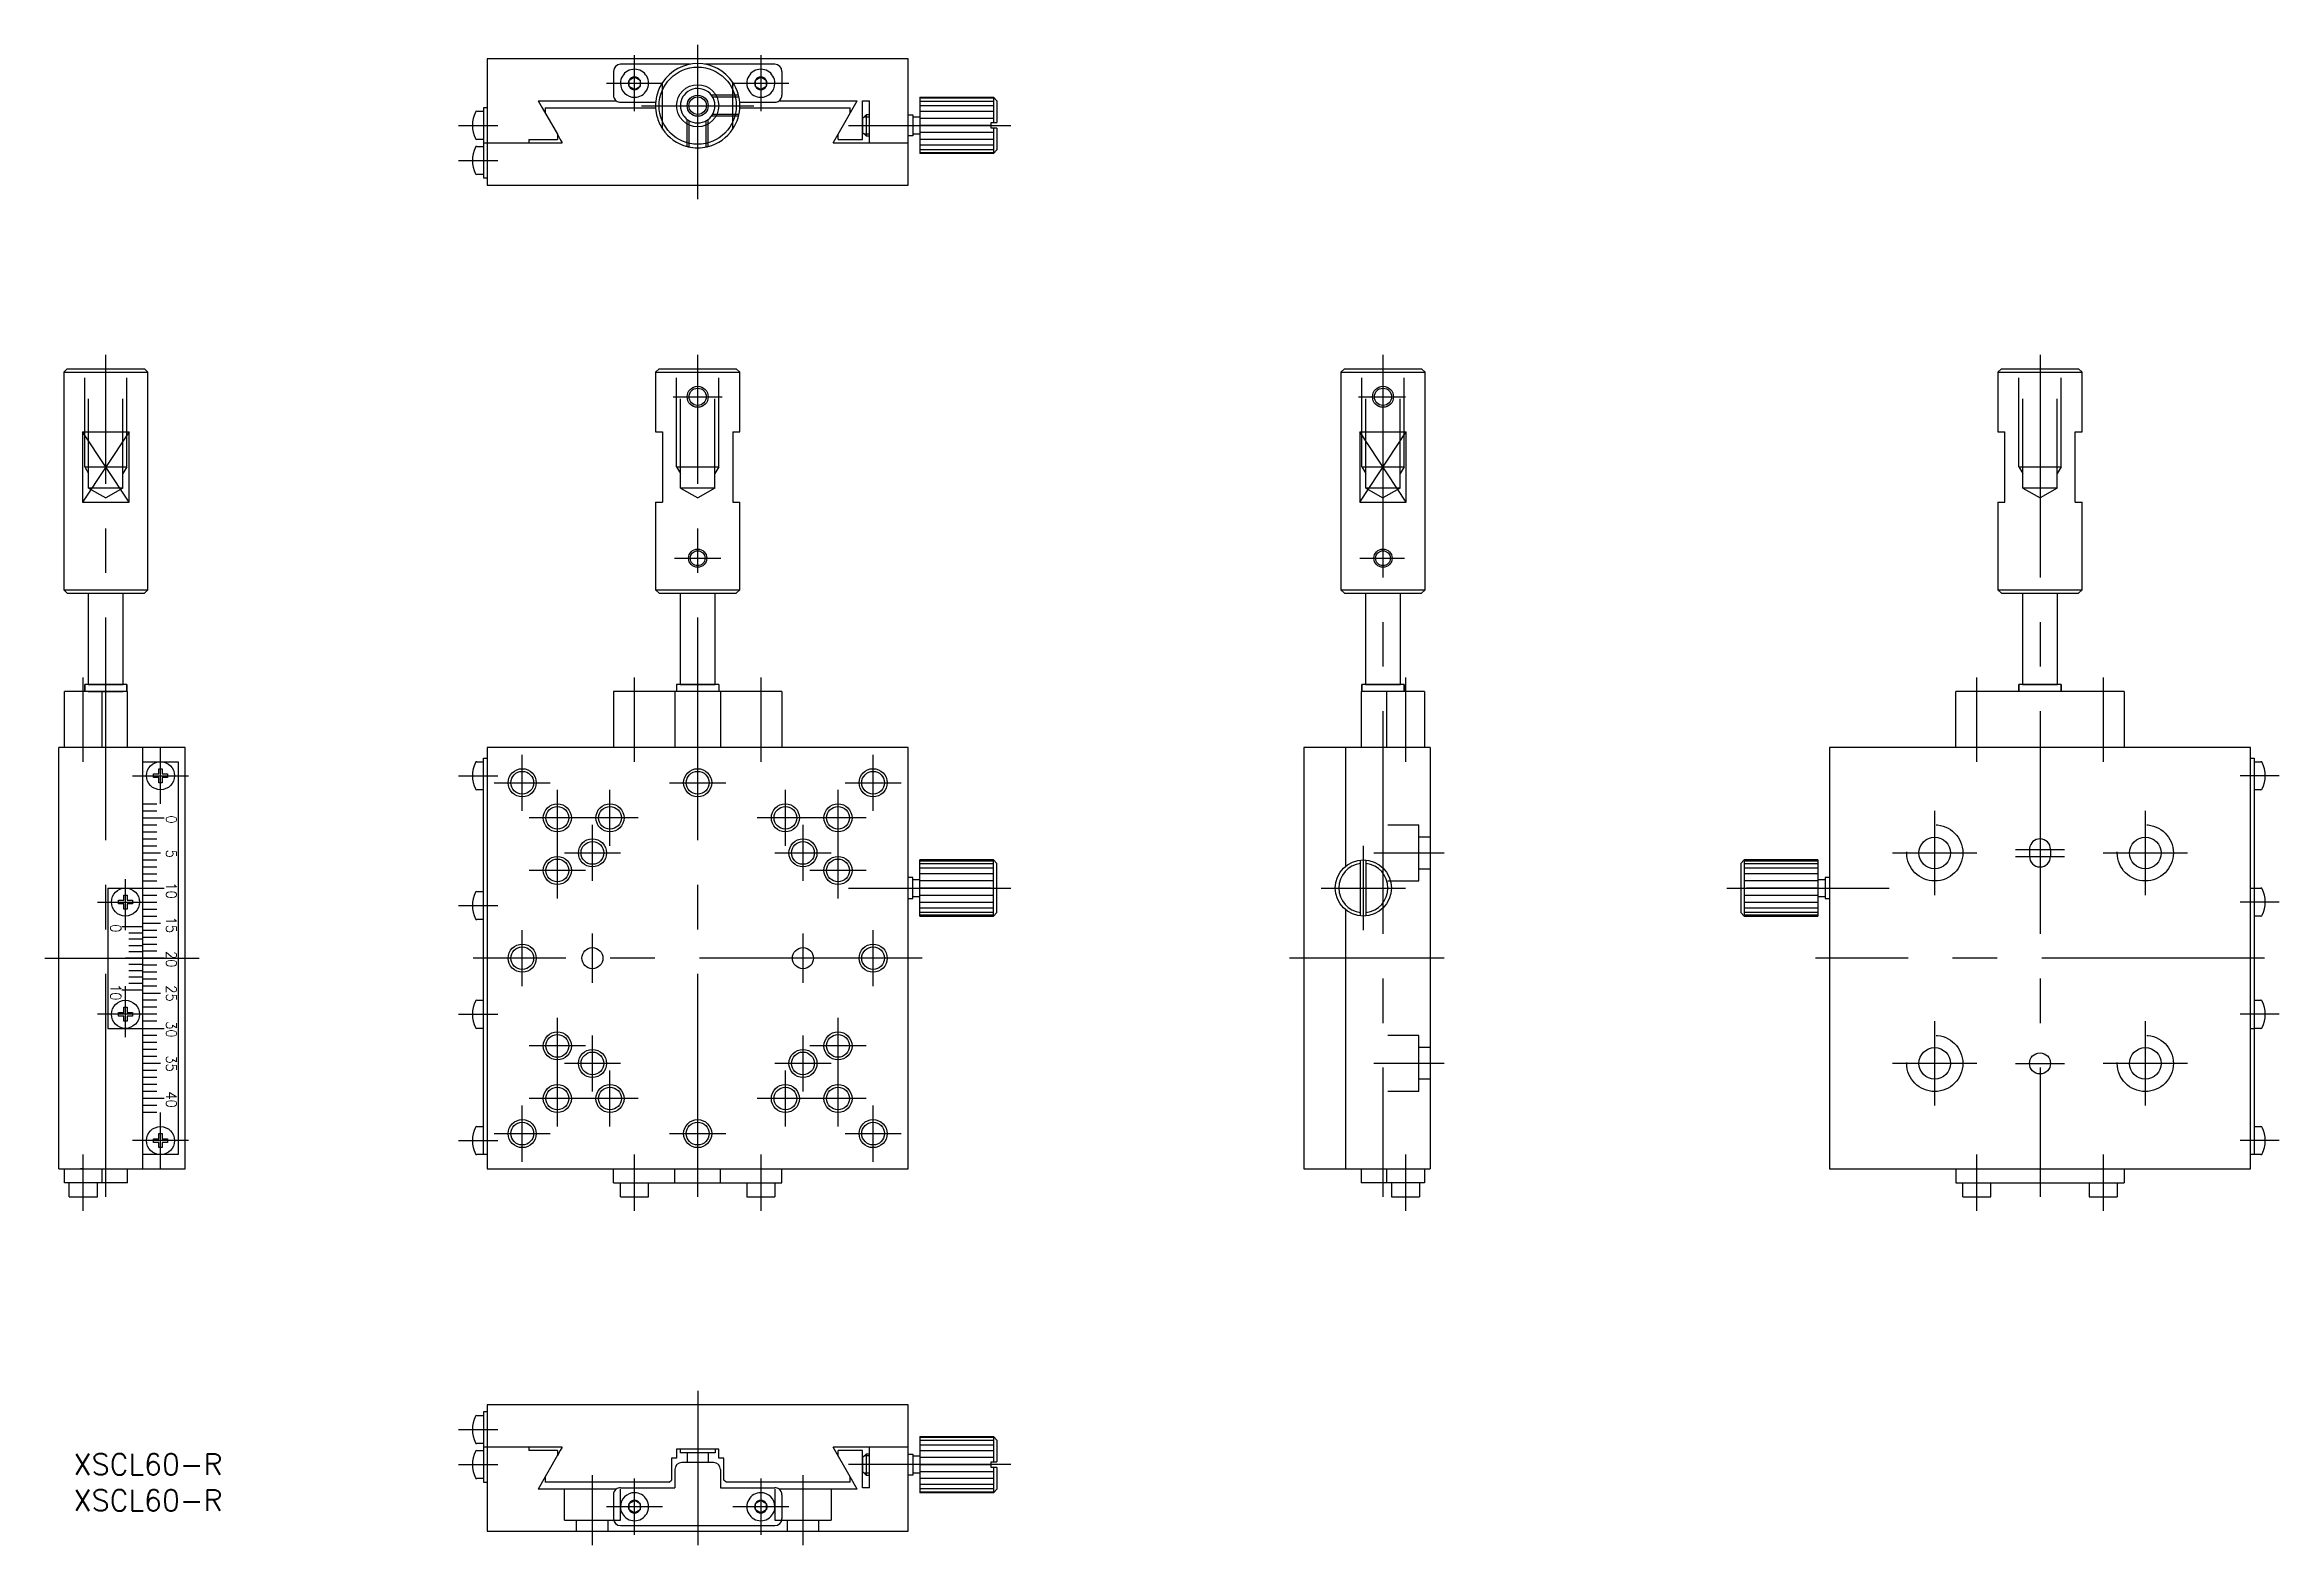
# Model space of a CAD drawing. Extents: x -93 to 225, y -84 to 130.
import ezdxf

# ---------------------------------------------------------------- set-up
doc = ezdxf.new("R2010")
doc.units = 0
doc.linetypes.add('CENTER', pattern=[50.8, 31.75, -6.35, 6.35, -6.35])
doc.linetypes.add('DASHED', pattern=[19.05, 12.7, -6.35])
doc.layers.get('0').update_dxf_attribs({"linetype": 'CONTINUOUS'})
doc.layers.add('CENTER', color=1, linetype='CENTER')
doc.styles.add('CONVERTER_1', font='txt.shx', dxfattribs={"width": 0.9})
doc.styles.get("Standard").update_dxf_attribs({"font": 'txt.shx', "height": 3, "bigfont": 'bigfont.shx'})

msp = doc.modelspace()

# ---------------------------------------------------------------- linework, layer by layer
at = {"color": 7, "linetype": 'CONTINUOUS'}
for p, q in [((30, 128.18), (-30, 128.18)), ((-30, 128.18), (-30, 115.68)), ((30, 116.18), (30, 128.18)), ((-12, 126.38), (-12, 122.98)), ((-1.09, 127.38), (-11, 127.38)), ((-9.78, 125.13), (-9, 125.58)), ((-9.78, 124.23), (-9.78, 125.13)), ((-9, 123.78), (-9.78, 124.23)), ((-9, 125.58), (-8.22, 125.13)), ((-9, 123.78), (-8.22, 124.23)), ((-8.22, 125.13), (-8.22, 124.23)), ((11, 127.38), (1.09, 127.38)), ((8.22, 125.13), (9, 125.58)), ((8.22, 124.23), (8.22, 125.13)), ((8.22, 124.23), (9, 123.78)), ((9, 125.58), (9.78, 125.13)), ((9.78, 124.23), (9, 123.78)), ((9.78, 125.13), (9.78, 124.23)), ((12, 126.38), (12, 122.98)), ((-30.5, 121.18), (-30.5, 116.18)), ((-30, 121.18), (-30.5, 121.18)), ((-22.75, 122.18), (-11.6, 122.18)), ((-22.75, 122.18), (-22.17, 121.18)), ((-22.17, 121.18), (-20, 117.41)), ((-21.75, 121.18), (-6, 121.18)), ((-21.75, 121.18), (-21.75, 120.44)), ((-11, 121.98), (-5.96, 121.98)), ((5.96, 121.98), (11, 121.98)), ((6, 121.18), (21.75, 121.18)), ((11.6, 122.18), (22.75, 122.18)), ((20, 117.41), (22.75, 122.18)), ((21.75, 120.44), (21.75, 121.18)), ((23.5, 116.68), (23.5, 122.18)), ((23.5, 122.18), (24.5, 122.18)), ((24.5, 116.18), (24.5, 122.18)), ((31.64, 122.68), (42.14, 122.68)), ((31.64, 122.68), (31.64, 119.9)), ((42.14, 122.54), (31.64, 122.54)), ((31.64, 122.14), (42.14, 122.14)), ((31.64, 121.51), (42.14, 121.51)), ((42.64, 122.18), (42.14, 122.68)), ((42.14, 122.68), (42.14, 119.08)), ((42.64, 122.18), (42.64, 119.08)), ((-31.49, 120.68), (-30.5, 120.68)), ((23.73, 119.9), (23.5, 119.68)), ((23.5, 119.68), (23.5, 117.68)), ((23.5, 118.68), (23.5, 119.68)), ((24, 120.18), (23.73, 119.9)), ((24, 120.18), (24, 117.18)), ((24.5, 120.18), (24, 120.18)), ((30, 120.18), (30.64, 120.18)), ((30.64, 120.18), (30.64, 117.18)), ((30.64, 119.9), (31.64, 119.9)), ((31.64, 120.68), (42.14, 120.68)), ((31.64, 119.9), (31.64, 118.68)), ((31.64, 119.71), (42.14, 119.71)), ((31.64, 118.68), (31.64, 117.45)), ((41.84, 118.68), (31.64, 118.68)), ((41.84, 118.68), (41.84, 119.08)), ((41.84, 119.08), (42.64, 119.08)), ((41.84, 118.28), (41.84, 118.68)), ((42.64, 118.28), (41.84, 118.28)), ((42.14, 118.28), (42.14, 114.68)), ((42.64, 118.28), (42.64, 115.18)), ((-30.5, 116.68), (-31.49, 116.68)), ((-31.49, 115.68), (-30.5, 115.68)), ((-30.5, 116.18), (-19.29, 116.18)), ((-30.5, 116.18), (-30.5, 111.18)), ((-30, 115.68), (-30, 114.18)), ((-24.04, 116.68), (-20, 116.68)), ((-24.04, 116.68), (-24.04, 116.18)), ((-20, 117.41), (-20, 116.68)), ((-20, 117.41), (-19.58, 116.68)), ((-19.58, 116.68), (-19.29, 116.18)), ((19.29, 116.18), (20, 117.41)), ((19.29, 116.18), (30, 116.18)), ((20, 116.68), (20, 117.41)), ((20, 116.68), (23.5, 116.68)), ((23.5, 117.68), (23.73, 117.45)), ((23.73, 117.45), (24, 117.18)), ((24, 117.18), (24.5, 117.18)), ((30, 116.68), (30, 117.18)), ((30.64, 117.18), (30, 117.18)), ((30, 110.18), (30, 116.18)), ((30.64, 117.45), (31.64, 117.45)), ((42.14, 117.64), (31.64, 117.64)), ((31.64, 117.45), (31.64, 114.81)), ((42.14, 116.68), (31.64, 116.68)), ((42.14, 115.85), (31.64, 115.85)), ((42.14, 115.21), (31.64, 115.21)), ((31.64, 114.81), (42.14, 114.81)), ((31.64, 114.81), (31.64, 114.68)), ((42.14, 114.68), (31.64, 114.68)), ((42.14, 114.68), (42.64, 115.18)), ((-30.5, 111.68), (-31.49, 111.68)), ((-30, 114.18), (-30, 110.18)), ((-30.5, 111.18), (-30, 111.18)), ((-30, 110.18), (30, 110.18)), ((-89.85, 84), (-90.35, 83.5)), ((-90.35, 83.5), (-78.35, 83.5)), ((-90.35, 83.5), (-90.35, 76)), ((-89.85, 84), (-78.85, 84)), ((-87.35, 84), (-86.81, 84)), ((-86.81, 84), (-81.9, 84)), ((-81.9, 84), (-81.35, 84)), ((-78.35, 83.5), (-78.85, 84)), ((-78.35, 76), (-78.35, 83.5)), ((-5.5, 84), (-6, 83.5)), ((-6, 83.5), (6, 83.5)), ((-6, 83.5), (-6, 76)), ((-5.5, 84), (-3, 84)), ((-3, 84), (-2.46, 84)), ((-2.46, 84), (2.46, 84)), ((2.46, 84), (3, 84)), ((3, 84), (5.5, 84)), ((6, 83.5), (5.5, 84)), ((6, 76), (6, 83.5)), ((92.16, 84), (91.66, 83.5)), ((91.66, 83.5), (103.66, 83.5)), ((91.66, 83.5), (91.66, 76)), ((92.16, 84), (103.16, 84)), ((94.66, 84), (95.2, 84)), ((95.2, 84), (100.12, 84)), ((100.12, 84), (100.66, 84)), ((103.66, 83.5), (103.16, 84)), ((103.66, 76), (103.66, 83.5)), ((185.79, 84), (185.29, 83.5)), ((185.29, 83.5), (197.29, 83.5)), ((185.29, 83.5), (185.29, 76)), ((185.79, 84), (196.79, 84)), ((188.29, 84), (188.83, 84)), ((188.83, 84), (193.75, 84)), ((193.75, 84), (194.29, 84)), ((197.29, 83.5), (196.79, 84)), ((197.29, 76), (197.29, 83.5)), ((-90.35, 76), (-90.35, 52.5)), ((-87.67, 75), (-87.67, 65)), ((-87.67, 75), (-84.35, 75)), ((-84.35, 75), (-81.04, 75)), ((-81.04, 65), (-81.04, 75)), ((-78.35, 52.5), (-78.35, 76)), ((-6, 76), (-6, 75)), ((-6, 75), (-5, 75)), ((-5, 75), (-5, 65)), ((5, 75), (5, 65)), ((5, 75), (6, 75)), ((6, 75), (6, 76)), ((91.66, 76), (91.66, 52.5)), ((94.34, 75), (94.34, 65)), ((94.34, 75), (97.66, 75)), ((97.66, 75), (100.98, 75)), ((100.98, 65), (100.98, 75)), ((103.66, 52.5), (103.66, 76)), ((185.29, 76), (185.29, 75)), ((185.29, 75), (186.29, 75)), ((186.29, 65), (186.29, 75)), ((196.29, 65), (196.29, 75)), ((196.29, 75), (197.29, 75)), ((197.29, 75), (197.29, 76)), ((-87.67, 65), (-84.35, 65)), ((-84.35, 65), (-81.04, 65)), ((-6, 65), (-6, 52.5)), ((-6, 65), (-5, 65)), ((5, 65), (6, 65)), ((6, 52.5), (6, 65)), ((94.34, 65), (97.66, 65)), ((97.66, 65), (100.98, 65)), ((185.29, 65), (185.29, 52.5)), ((185.29, 65), (186.29, 65)), ((196.29, 65), (197.29, 65)), ((197.29, 52.5), (197.29, 65)), ((-90.35, 52.5), (-78.35, 52.5)), ((-90.35, 52.5), (-89.85, 52)), ((-89.85, 52), (-78.85, 52)), ((-86.85, 52), (-86.85, 39)), ((-81.85, 39), (-81.85, 52)), ((-78.85, 52), (-78.35, 52.5)), ((-6, 52.5), (6, 52.5)), ((-6, 52.5), (-5.5, 52)), ((-5.5, 52), (5.5, 52)), ((-2.5, 52), (-2.5, 39)), ((2.5, 39), (2.5, 52)), ((5.5, 52), (6, 52.5)), ((91.66, 52.5), (103.66, 52.5)), ((91.66, 52.5), (92.16, 52)), ((92.16, 52), (103.16, 52)), ((95.16, 52), (95.16, 39)), ((100.16, 39), (100.16, 52)), ((103.16, 52), (103.66, 52.5)), ((185.29, 52.5), (197.29, 52.5)), ((185.29, 52.5), (185.79, 52)), ((185.79, 52), (196.79, 52)), ((188.79, 52), (188.79, 39)), ((193.79, 39), (193.79, 52)), ((196.79, 52), (197.29, 52.5)), ((-81.35, 39), (-87.35, 39)), ((-81.35, 39), (-87.35, 39)), ((-86.85, 39), (-87.35, 39)), ((-87.35, 39), (-87.35, 38)), ((-87.35, 39), (-87.35, 38)), ((-86.85, 39), (-87.35, 39)), ((-87.35, 38), (-87.35, 39)), ((-86.85, 39), (-87.35, 39)), ((-86.85, 39), (-87.35, 39)), ((-87.35, 38), (-87.35, 39)), ((-81.85, 39), (-86.85, 39)), ((-81.85, 39), (-86.85, 39)), ((-81.85, 39), (-86.85, 39)), ((-81.85, 39), (-86.85, 39)), ((-86.85, 39), (-85.58, 39)), ((-86.85, 39), (-85.85, 39)), ((-86.85, 39), (-85.85, 39)), ((-85.85, 39), (-85.58, 39)), ((-85.85, 39), (-85.58, 39)), ((-85.58, 39), (-81.85, 39)), ((-83.12, 39), (-82.85, 39)), ((-83.12, 39), (-81.85, 39)), ((-83.12, 39), (-82.85, 39)), ((-82.85, 39), (-81.85, 39)), ((-82.85, 39), (-81.85, 39)), ((-81.35, 39), (-81.85, 39)), ((-81.35, 39), (-81.85, 39)), ((-81.35, 39), (-81.85, 39)), ((-81.35, 39), (-81.85, 39)), ((-81.35, 39), (-81.35, 38)), ((-81.35, 39), (-81.35, 38)), ((-81.35, 38), (-81.35, 39)), ((-81.35, 38), (-81.35, 39)), ((-2.5, 39), (-3, 39)), ((-2.5, 39), (-3, 39)), ((3, 39), (-3, 39)), ((3, 39), (-3, 39)), ((3, 39), (-3, 39)), ((-3, 39), (-3, 38)), ((-3, 39), (-3, 38)), ((-3, 39), (-3, 38)), ((2.5, 39), (-2.5, 39)), ((2.5, 39), (-2.5, 39)), ((-2.5, 39), (-1.23, 39)), ((-2.5, 39), (-1.5, 39)), ((-2.5, 39), (-1.5, 39)), ((-1.5, 39), (-1.23, 39)), ((-1.5, 39), (-1.23, 39)), ((-1.23, 39), (2.5, 39)), ((1.23, 39), (1.5, 39)), ((1.23, 39), (2.5, 39)), ((1.23, 39), (1.5, 39)), ((1.5, 39), (2.5, 39)), ((1.5, 39), (2.5, 39)), ((3, 39), (2.5, 39)), ((3, 39), (2.5, 39)), ((3, 39), (3, 38)), ((3, 39), (3, 38)), ((3, 39), (3, 38)), ((100.66, 39), (94.66, 39)), ((100.66, 39), (94.66, 39)), ((100.66, 39), (94.66, 39)), ((100.66, 39), (94.66, 39)), ((95.16, 39), (94.66, 39)), ((95.16, 39), (94.66, 39)), ((95.16, 39), (94.66, 39)), ((95.16, 39), (94.66, 39)), ((94.66, 39), (94.66, 38)), ((94.66, 39), (94.66, 38)), ((94.66, 38), (94.66, 39)), ((94.66, 38), (94.66, 39)), ((100.16, 39), (95.16, 39)), ((100.16, 39), (95.16, 39)), ((95.16, 39), (96.43, 39)), ((95.16, 39), (96.16, 39)), ((95.16, 39), (96.16, 39)), ((100.16, 39), (95.16, 39)), ((100.16, 39), (95.16, 39)), ((95.16, 39), (96.16, 39)), ((95.16, 39), (96.16, 39)), ((95.16, 39), (96.43, 39)), ((95.16, 39), (98.89, 39)), ((96.16, 39), (96.43, 39)), ((96.16, 39), (96.43, 39)), ((96.16, 39), (96.43, 39)), ((96.16, 39), (96.43, 39)), ((96.43, 39), (100.16, 39)), ((96.43, 39), (100.16, 39)), ((98.89, 39), (99.16, 39)), ((98.89, 39), (100.16, 39)), ((98.89, 39), (99.16, 39)), ((98.89, 39), (99.16, 39)), ((98.89, 39), (100.16, 39)), ((98.89, 39), (99.16, 39)), ((99.16, 39), (100.16, 39)), ((99.16, 39), (100.16, 39)), ((99.16, 39), (100.16, 39)), ((99.16, 39), (100.16, 39)), ((100.66, 39), (100.16, 39)), ((100.66, 39), (100.16, 39)), ((100.66, 39), (100.16, 39)), ((100.66, 39), (100.16, 39)), ((100.66, 39), (100.66, 38)), ((100.66, 39), (100.66, 38)), ((100.66, 38), (100.66, 39)), ((100.66, 38), (100.66, 39)), ((194.29, 39), (188.29, 39)), ((194.29, 39), (188.29, 39)), ((188.79, 39), (188.29, 39)), ((188.29, 39), (188.29, 38)), ((188.29, 39), (188.29, 38)), ((188.79, 39), (188.29, 39)), ((188.29, 38), (188.29, 39)), ((188.79, 39), (188.29, 39)), ((188.79, 39), (188.29, 39)), ((188.29, 38), (188.29, 39)), ((193.79, 39), (188.79, 39)), ((193.79, 39), (188.79, 39)), ((188.79, 39), (192.52, 39)), ((188.79, 39), (190.06, 39)), ((193.79, 39), (188.79, 39)), ((193.79, 39), (188.79, 39)), ((188.79, 39), (189.79, 39)), ((188.79, 39), (189.79, 39)), ((189.79, 39), (190.06, 39)), ((189.79, 39), (190.06, 39)), ((192.52, 39), (192.79, 39)), ((192.52, 39), (193.79, 39)), ((192.52, 39), (192.79, 39)), ((192.79, 39), (193.79, 39)), ((192.79, 39), (193.79, 39)), ((194.29, 39), (193.79, 39)), ((194.29, 39), (193.79, 39)), ((194.29, 39), (193.79, 39)), ((194.29, 39), (193.79, 39)), ((194.29, 39), (194.29, 38)), ((194.29, 39), (194.29, 38)), ((194.29, 38), (194.29, 39)), ((194.29, 38), (194.29, 39)), ((-90.25, 30), (-90.25, 38)), ((-84.85, 38), (-90.25, 38)), ((-81.35, 38), (-87.35, 38)), ((-86.85, 38), (-87.35, 38)), ((-86.85, 38), (-83.12, 38)), ((-81.85, 38), (-86.85, 38)), ((-86.85, 38), (-85.85, 38)), ((-86.85, 38), (-85.85, 38)), ((-86.85, 38), (-85.58, 38)), ((-85.85, 38), (-85.58, 38)), ((-85.85, 38), (-85.58, 38)), ((-85.58, 38), (-81.85, 38)), ((-81.25, 38), (-84.85, 38)), ((-84.85, 30), (-84.85, 38)), ((-83.12, 38), (-82.85, 38)), ((-83.12, 38), (-81.85, 38)), ((-83.12, 38), (-82.85, 38)), ((-82.85, 38), (-81.85, 38)), ((-82.85, 38), (-81.85, 38)), ((-81.25, 30), (-81.25, 38)), ((12, 38), (-12, 38)), ((-12, 38), (-12, 30)), ((-4, 38), (-12, 38)), ((-2.5, 38), (-4, 38)), ((-3.25, 38), (-3.25, 30)), ((2.5, 38), (-2.5, 38)), ((3, 38), (2.5, 38)), ((4, 38), (3, 38)), ((3.25, 38), (3.25, 30)), ((12, 38), (4, 38)), ((12, 38), (12, 30)), ((94.56, 38), (94.56, 30)), ((98.16, 38), (94.56, 38)), ((95.16, 38), (94.66, 38)), ((100.16, 38), (95.16, 38)), ((103.56, 38), (98.16, 38)), ((98.16, 38), (98.16, 30)), ((103.56, 38), (103.56, 30)), ((188.79, 38), (179.29, 38)), ((179.29, 30), (179.29, 38)), ((193.79, 38), (188.79, 38)), ((194.29, 38), (193.79, 38)), ((203.29, 38), (194.29, 38)), ((203.29, 38), (203.29, 30)), ((-81.25, 30), (-81.25, 32)), ((94.56, 32), (94.56, 30)), ((-91.05, -14.75), (-91.05, 30)), ((-80.45, 30), (-91.05, 30)), ((-81.25, 30), (-91.05, 30)), ((-81.25, 30), (-91.05, 30)), ((-81.25, 30), (-91.05, 30)), ((-90.25, 30), (-91.05, 30)), ((-90.25, 30), (-91.05, 30)), ((-90.25, 30), (-91.05, 30)), ((-79.05, 30), (-81.05, 30)), ((-73.05, 30), (-79.05, 30)), ((-79.05, 7.5), (-79.05, 30)), ((-73.05, -30), (-73.05, 30)), ((30, 30), (-30, 30)), ((-30, 30), (-30, -30)), ((30, 30), (14, 30)), ((30, -30), (30, 30)), ((86.36, 30), (86.36, -30)), ((94.36, 30), (86.36, 30)), ((104.36, 30), (86.36, 30)), ((92.36, 19), (92.36, 30)), ((104.36, 30), (93.76, 30)), ((104.36, 30), (94.56, 30)), ((104.36, 30), (103.56, 30)), ((104.36, 30), (104.36, -30)), ((221.29, 30), (161.29, 30)), ((161.29, 30), (161.29, -30)), ((221.29, 9.69), (221.29, 30)), ((-79.05, 28), (-74.05, 28)), ((-77.55, 25.75), (-77.55, 26.25)), ((-77.55, 26.25), (-76.8, 26.25)), ((-76.8, 25.75), (-77.55, 25.75)), ((-76.8, 26.25), (-76.8, 27)), ((-76.8, 27), (-76.3, 27)), ((-76.8, 25), (-76.8, 25.75)), ((-76.3, 27), (-76.3, 26.25)), ((-76.3, 26.25), (-75.55, 26.25)), ((-75.55, 25.75), (-76.3, 25.75)), ((-76.3, 25.75), (-76.3, 25)), ((-75.55, 26.25), (-75.55, 25.75)), ((-74.05, 28), (-74.05, -28)), ((-31.49, 28), (-30.5, 28)), ((-30.5, -28), (-30.5, 28.5)), ((-30.5, 28.5), (-30, 28.5)), ((221.29, 28.5), (221.79, 28.5)), ((221.79, 28.5), (221.79, 9.69)), ((221.79, 28), (222.78, 28)), ((-76.3, 25), (-76.8, 25)), ((-30.5, 24), (-31.49, 24)), ((222.78, 24), (221.79, 24)), ((-79.05, 22), (-77.05, 22)), ((-79.05, 21), (-77.05, 21)), ((-79.05, 20), (-76.05, 20)), ((-79.05, 19), (-77.05, 19)), ((-79.05, 18), (-77.05, 18)), ((-79.05, 17), (-77.05, 17)), ((-79.05, 16), (-77.05, 16)), ((92.36, 13.12), (92.36, 19)), ((-79.05, 15), (-76.55, 15)), ((-79.05, 14), (-77.05, 14)), ((-79.05, 13), (-77.05, 13)), ((42.14, 14), (31.64, 14)), ((31.64, 13.86), (31.64, 14)), ((31.64, 13.86), (42.14, 13.86)), ((31.64, 11.22), (31.64, 13.86)), ((42.14, 13.46), (31.64, 13.46)), ((42.14, 12.83), (31.64, 12.83)), ((42.14, 6), (42.14, 14)), ((42.14, 14), (42.64, 13.5)), ((42.64, 6.5), (42.64, 13.5)), ((94.46, 6.02), (94.46, 13.98)), ((95.26, 6.02), (95.26, 13.98)), ((148.65, 13.5), (149.15, 14)), ((148.65, 13.5), (148.65, 6.5)), ((159.65, 14), (149.15, 14)), ((149.15, 14), (149.15, 6)), ((149.15, 13.86), (159.65, 13.86)), ((159.65, 13.46), (149.15, 13.46)), ((159.65, 12.83), (149.15, 12.83)), ((159.65, 14), (159.65, 13.86)), ((159.65, 13.86), (159.65, 11.22)), ((189.79, 15.5), (189.79, 14.5)), ((192.79, 15.5), (192.79, 14.5)), ((-84.05, 10), (-84.05, -10)), ((-84.05, 10), (-76.05, 10)), ((-79.05, 12), (-77.05, 12)), ((-79.05, 11), (-77.05, 11)), ((30.64, 11.5), (30, 11.5)), ((30.64, 8.5), (30.64, 11.5)), ((30.64, 11.22), (31.64, 11.22)), ((42.14, 12), (31.64, 12)), ((31.64, 10), (31.64, 11.22)), ((42.14, 11.04), (31.64, 11.04)), ((41.84, 10), (31.64, 10)), ((31.64, 8.77), (31.64, 10)), ((159.65, 12), (149.15, 12)), ((159.65, 11.04), (149.15, 11.04)), ((159.65, 10), (149.45, 10)), ((159.65, 11.22), (160.65, 11.22)), ((159.65, 11.22), (159.65, 10)), ((159.65, 10), (159.65, 8.77)), ((161.29, 11.5), (160.65, 11.5)), ((160.65, 11.5), (160.65, 8.5)), ((221.29, 10), (221.79, 10)), ((221.29, -10.31), (221.29, 9.69)), ((221.79, 10), (222.78, 10)), ((221.79, 9.69), (221.79, -10.31)), ((-82.55, 8.25), (-81.8, 8.25)), ((-82.55, 7.75), (-82.55, 8.25)), ((-81.8, 7.75), (-82.55, 7.75)), ((-81.8, 9), (-81.3, 9)), ((-81.8, 8.25), (-81.8, 9)), ((-81.8, 7), (-81.8, 7.75)), ((-81.3, 7), (-81.8, 7)), ((-81.3, 9), (-81.3, 8.25)), ((-81.3, 8.25), (-80.55, 8.25)), ((-81.3, 7.75), (-81.3, 7)), ((-80.55, 7.75), (-81.3, 7.75)), ((-80.55, 8.25), (-80.55, 7.75)), ((-79.05, 9), (-77.05, 9)), ((-79.05, 8), (-77.05, 8)), ((-79.05, -6.5), (-79.05, 7.5)), ((-79.05, 7), (-77.05, 7)), ((-31.49, 9.5), (-30.5, 9.5)), ((30, 8.5), (30.64, 8.5)), ((30.64, 8.77), (31.64, 8.77)), ((31.64, 8.96), (42.14, 8.96)), ((31.64, 6), (31.64, 8.77)), ((31.64, 8), (42.14, 8)), ((31.64, 7.17), (42.14, 7.17)), ((31.64, 6.54), (42.14, 6.54)), ((42.64, 6.5), (42.14, 6)), ((92.36, -11), (92.36, 6.88)), ((149.15, 6), (148.65, 6.5)), ((149.15, 8.96), (159.65, 8.96)), ((149.15, 8), (159.65, 8)), ((149.15, 7.17), (159.65, 7.17)), ((149.15, 6.54), (159.65, 6.54)), ((159.65, 8.77), (160.65, 8.77)), ((159.65, 8.77), (159.65, 6)), ((160.65, 8.5), (161.29, 8.5)), ((-82.05, 4.5), (-79.05, 4.5)), ((-81.05, 3.6), (-79.05, 3.6)), ((-79.05, 6), (-77.05, 6)), ((-79.05, 5), (-76.55, 5)), ((-79.05, 4), (-77.05, 4)), ((-30.5, 5.5), (-31.49, 5.5)), ((42.14, 6.14), (31.64, 6.14)), ((31.64, 6), (42.14, 6)), ((159.65, 6.14), (149.15, 6.14)), ((149.15, 6), (159.65, 6)), ((222.78, 6), (221.79, 6)), ((-79.05, 2.7), (-81.05, 2.7)), ((-81.05, 1.8), (-79.05, 1.8)), ((-79.05, 0.9), (-81.05, 0.9)), ((-79.05, 3), (-77.05, 3)), ((-79.05, 2), (-77.05, 2)), ((-77.05, 1), (-79.05, 1)), ((-79.05, 0), (-81.55, 0)), ((-79.05, -0.9), (-81.05, -0.9)), ((-79.05, -1.8), (-81.05, -1.8)), ((-79.05, -2.7), (-81.05, -2.7)), ((-76.05, 0), (-79.05, 0)), ((-77.05, -1), (-79.05, -1)), ((-77.05, -2), (-79.05, -2)), ((-77.05, -3), (-79.05, -3)), ((-82.05, -4.5), (-79.05, -4.5)), ((-79.05, -3.6), (-81.05, -3.6)), ((-77.05, -4), (-79.05, -4)), ((-79.05, -5), (-76.55, -5)), ((-77.05, -6), (-79.05, -6)), ((-31.49, -6), (-30.5, -6)), ((221.79, -6), (222.78, -6)), ((-82.55, -7.75), (-81.8, -7.75)), ((-82.55, -8.25), (-82.55, -7.75)), ((-81.8, -8.25), (-82.55, -8.25)), ((-81.8, -7), (-81.3, -7)), ((-81.8, -7.75), (-81.8, -7)), ((-81.8, -9), (-81.8, -8.25)), ((-81.3, -9), (-81.8, -9)), ((-81.3, -7), (-81.3, -7.75)), ((-81.3, -7.75), (-80.55, -7.75)), ((-81.3, -8.25), (-81.3, -9)), ((-80.55, -8.25), (-81.3, -8.25)), ((-80.55, -7.75), (-80.55, -8.25)), ((-79.05, -18.5), (-79.05, -6.5)), ((-77.05, -7), (-79.05, -7)), ((-77.05, -8), (-79.05, -8)), ((-77.05, -9), (-79.05, -9)), ((-84.05, -10), (-76.05, -10)), ((-77.05, -11), (-79.05, -11)), ((-77.05, -12), (-79.05, -12)), ((-30.5, -10), (-31.49, -10)), ((92.36, -19), (92.36, -11)), ((221.29, -10), (221.79, -10)), ((221.29, -30), (221.29, -10.31)), ((222.78, -10), (221.79, -10)), ((221.79, -10.31), (221.79, -28)), ((-91.05, -30), (-91.05, -14.75)), ((-77.05, -13), (-79.05, -13)), ((-77.05, -14), (-79.05, -14)), ((-76.55, -15), (-79.05, -15)), ((-77.05, -16), (-79.05, -16)), ((-77.05, -17), (-79.05, -17)), ((-79.05, -30), (-79.05, -17.5)), ((-77.05, -18), (-79.05, -18)), ((-77.05, -19), (-79.05, -19)), ((92.36, -30), (92.36, -19)), ((-76.05, -20), (-79.05, -20)), ((-77.05, -21), (-79.05, -21)), ((-77.05, -22), (-79.05, -22)), ((-76.8, -25.75), (-76.8, -25)), ((-76.8, -25), (-76.3, -25)), ((-76.3, -25), (-76.3, -25.75)), ((-31.49, -24), (-30.5, -24)), ((221.79, -24), (222.78, -24)), ((-74.05, -28), (-79.05, -28)), ((-77.55, -25.75), (-76.8, -25.75)), ((-77.55, -26.25), (-77.55, -25.75)), ((-76.8, -26.25), (-77.55, -26.25)), ((-76.8, -27), (-76.8, -26.25)), ((-76.3, -27), (-76.8, -27)), ((-76.3, -25.75), (-75.55, -25.75)), ((-76.3, -26.25), (-76.3, -27)), ((-75.55, -26.25), (-76.3, -26.25)), ((-75.55, -25.75), (-75.55, -26.25)), ((-30.5, -28), (-31.49, -28)), ((-30, -28), (-30.5, -28)), ((221.79, -28), (221.29, -28)), ((222.78, -28), (221.79, -28)), ((-91.05, -30), (-73.05, -30)), ((-91.05, -30), (-90.25, -30)), ((-90.25, -30), (-87.35, -30)), ((-90.25, -32), (-90.25, -30)), ((-88.35, -30), (-87.65, -30)), ((-87.65, -30), (-87.95, -30)), ((-87.55, -30), (-81.25, -30)), ((-87.55, -30), (-87.55, -30)), ((-84.85, -32), (-84.85, -30)), ((-81.25, -32), (-81.25, -30)), ((-81.25, -32), (-81.25, -30)), ((-30, -30), (30, -30)), ((-12, -32), (-12, -30)), ((-3.25, -32), (-3.25, -30)), ((3.25, -32), (3.25, -30)), ((12, -32), (12, -30)), ((86.36, -30), (90.36, -30)), ((90.36, -30), (101.26, -30)), ((94.56, -30), (100.86, -30)), ((94.56, -30), (94.56, -32)), ((94.56, -30), (94.56, -32)), ((98.16, -30), (98.16, -32)), ((100.66, -30), (103.56, -30)), ((103.56, -30), (103.56, -32)), ((103.56, -30), (104.36, -30)), ((161.29, -30), (179.29, -30)), ((177.29, -30), (179.29, -30)), ((179.29, -30), (181.29, -30)), ((179.29, -30), (196.29, -30)), ((179.29, -30), (179.29, -32)), ((196.29, -30), (221.29, -30)), ((203.29, -30), (203.29, -32)), ((-87.55, -32), (-90.25, -32)), ((-89.55, -34), (-89.55, -32)), ((-89.55, -34), (-87.55, -34)), ((-81.25, -32), (-87.55, -32)), ((-87.55, -34), (-85.55, -34)), ((-85.55, -34), (-85.55, -32)), ((-12, -32), (-5, -32)), ((-11, -34), (-11, -32)), ((-11, -34), (-7, -34)), ((-7, -34), (-7, -32)), ((-5, -32), (-3.5, -32)), ((-3.5, -32), (-3.25, -32)), ((-3.25, -32), (3.25, -32)), ((3.25, -32), (3.5, -32)), ((3.5, -32), (5, -32)), ((5, -32), (12, -32)), ((7, -32), (7, -34)), ((7, -34), (11, -34)), ((11, -32), (12, -32)), ((11, -32), (11, -34)), ((100.86, -32), (94.56, -32)), ((98.86, -32), (98.86, -34)), ((98.86, -34), (100.86, -34)), ((103.56, -32), (100.86, -32)), ((100.86, -34), (102.86, -34)), ((102.86, -32), (102.86, -34)), ((179.29, -32), (180.29, -32)), ((179.29, -32), (196.29, -32)), ((180.29, -34), (180.29, -32)), ((180.29, -34), (184.29, -34)), ((184.29, -34), (184.29, -32)), ((196.29, -32), (203.29, -32)), ((198.29, -32), (198.29, -34)), ((198.29, -34), (202.29, -34)), ((202.29, -32), (202.29, -34)), ((30, -63.67), (-30, -63.67)), ((-30, -63.67), (-30, -81.67)), ((30, -69.67), (30, -63.67)), ((-31.49, -65.17), (-30.5, -65.17)), ((-30.5, -64.67), (-30.5, -74.67)), ((-30, -64.67), (-30.5, -64.67)), ((-30.5, -69.17), (-31.49, -69.17)), ((-19.29, -69.67), (-30.5, -69.67)), ((-24.04, -69.67), (-24.04, -70.17)), ((-19.29, -69.67), (-19.58, -70.17)), ((-19.29, -69.67), (-19.58, -70.17)), ((-2.5, -69.97), (-3, -69.97)), ((-3, -69.97), (-3, -71.27)), ((-2.5, -69.97), (-2.5, -70.47)), ((2.5, -69.97), (-2.5, -69.97)), ((3, -69.97), (2.5, -69.97)), ((2.5, -69.97), (2.5, -70.47)), ((3, -71.27), (3, -69.97)), ((21.75, -73.93), (19.29, -69.67)), ((30, -69.67), (19.29, -69.67)), ((24.5, -75.47), (24.5, -69.67)), ((30, -81.67), (30, -69.67)), ((31.64, -68.17), (42.14, -68.17)), ((31.64, -68.17), (31.64, -68.31)), ((42.14, -68.31), (31.64, -68.31)), ((31.64, -68.31), (31.64, -70.95)), ((31.64, -68.71), (42.14, -68.71)), ((31.64, -69.34), (42.14, -69.34)), ((42.14, -68.17), (42.14, -71.77)), ((42.64, -68.67), (42.14, -68.17)), ((42.64, -68.67), (42.64, -71.77)), ((-31.49, -70.17), (-30.5, -70.17)), ((-20, -70.17), (-24.04, -70.17)), ((-19.58, -70.17), (-21.75, -73.93)), ((-19.58, -70.17), (-20, -70.9)), ((-20, -70.17), (-20, -70.9)), ((-3.75, -71.27), (-3.75, -74.37)), ((-3, -71.27), (-3.75, -71.27)), ((-3.25, -72.87), (-3.25, -75.47)), ((-1.5, -70.47), (-2.5, -70.47)), ((-1.5, -71.87), (-2.25, -71.87)), ((-1.5, -70.47), (-1.5, -71.87)), ((1.5, -70.47), (-1.5, -70.47)), ((1.5, -71.87), (-1.5, -71.87)), ((1.5, -70.47), (1.5, -71.87)), ((2.5, -70.47), (1.5, -70.47)), ((2.25, -71.87), (1.5, -71.87)), ((3.75, -71.27), (3, -71.27)), ((3.25, -72.87), (3.25, -75.47)), ((3.75, -74.37), (3.75, -71.27)), ((23.5, -70.17), (20, -70.17)), ((20, -70.9), (20, -70.17)), ((23.5, -75.47), (23.5, -70.17)), ((23.73, -70.95), (23.5, -71.17)), ((23.5, -71.17), (23.5, -73.17)), ((23.5, -73.17), (23.5, -72.17)), ((23.5, -73.17), (23.73, -73.4)), ((24, -70.67), (23.73, -70.95)), ((24, -70.67), (24, -73.67)), ((24.5, -70.67), (24, -70.67)), ((24.5, -70.95), (24.5, -70.67)), ((24.5, -72.17), (24.5, -70.95)), ((30, -70.67), (30.64, -70.67)), ((30.64, -70.67), (30.64, -73.67)), ((31.64, -70.95), (30.64, -70.95)), ((31.64, -70.17), (42.14, -70.17)), ((31.64, -70.95), (31.64, -72.17)), ((31.64, -71.13), (42.14, -71.13)), ((31.64, -72.17), (41.84, -72.17)), ((31.64, -72.17), (31.64, -73.4)), ((42.14, -73.21), (31.64, -73.21)), ((41.84, -72.17), (41.84, -71.77)), ((41.84, -71.77), (42.64, -71.77)), ((41.84, -72.57), (41.84, -72.17)), ((42.64, -72.57), (41.84, -72.57)), ((42.14, -72.57), (42.14, -76.17)), ((42.64, -72.57), (42.64, -75.67)), ((-30.5, -74.17), (-31.49, -74.17)), ((-30.5, -74.67), (-30, -74.67)), ((-21.75, -73.93), (-22.75, -75.67)), ((-11.6, -75.67), (-22.75, -75.67)), ((-21.75, -73.93), (-21.75, -74.67)), ((-4.05, -74.67), (-21.75, -74.67)), ((-11, -75.47), (-3.25, -75.47)), ((-4.05, -74.67), (-3.75, -74.37)), ((3.25, -75.47), (11, -75.47)), ((4.05, -74.67), (3.75, -74.37)), ((21.75, -74.67), (4.05, -74.67)), ((22.75, -75.67), (11.6, -75.67)), ((22.75, -75.67), (21.75, -73.93)), ((21.75, -74.67), (21.75, -73.93)), ((24.5, -75.47), (23.5, -75.47)), ((23.73, -73.4), (24, -73.67)), ((24, -73.67), (24.5, -73.67)), ((24.5, -75.47), (24.04, -75.47)), ((24.5, -73.67), (24.5, -73.4)), ((30.64, -73.67), (30, -73.67)), ((31.64, -73.4), (30.64, -73.4)), ((31.64, -73.4), (31.64, -76.17)), ((42.14, -74.17), (31.64, -74.17)), ((42.14, -75), (31.64, -75)), ((42.14, -75.63), (31.64, -75.63)), ((31.64, -76.03), (42.14, -76.03)), ((42.14, -76.17), (31.64, -76.17)), ((42.14, -76.17), (42.64, -75.67)), ((-12, -76.47), (-12, -79.87)), ((-9.78, -77.72), (-9, -77.27)), ((-9.78, -78.62), (-9.78, -77.72)), ((-9, -79.07), (-9.78, -78.62)), ((-8.22, -77.72), (-9, -77.27)), ((-8.22, -78.62), (-9, -79.07)), ((-8.22, -77.72), (-8.22, -78.62)), ((9, -77.27), (8.22, -77.72)), ((8.22, -78.62), (8.22, -77.72)), ((9, -79.07), (8.22, -78.62)), ((9, -77.27), (9.78, -77.72)), ((9.78, -78.62), (9, -79.07)), ((9.78, -77.72), (9.78, -78.62)), ((12, -76.47), (12, -79.87)), ((-30, -81.67), (30, -81.67)), ((-11, -80.87), (11, -80.87))]:
    msp.add_line(p, q, dxfattribs=at)
at = {"color": 3, "linetype": 'DASHED'}
for p, q in [((-5, 118.16), (-5, 124.79)), ((5, 118.16), (5, 124.79)), ((5.81, 122.98), (1.95, 122.98)), ((5.87, 122.71), (2.13, 122.71)), ((-1.5, 115.67), (-1.5, 119.53)), ((-1.23, 115.6), (-1.23, 119.35)), ((1.23, 115.6), (1.23, 119.35)), ((1.5, 115.67), (1.5, 119.53)), ((5.81, 119.98), (1.95, 119.98)), ((5.87, 120.25), (2.13, 120.25)), ((-87.35, 70), (-87.35, 84)), ((-86.81, 67), (-86.81, 84)), ((-81.9, 67), (-81.9, 84)), ((-81.35, 70), (-81.35, 84)), ((-3, 70), (-3, 84)), ((-2.46, 67), (-2.46, 84)), ((2.46, 67), (2.46, 84)), ((3, 70), (3, 84)), ((94.66, 70), (94.66, 84)), ((95.2, 67), (95.2, 84)), ((100.12, 67), (100.12, 84)), ((100.66, 70), (100.66, 84)), ((188.29, 70), (188.29, 84)), ((188.83, 67), (188.83, 84)), ((193.75, 67), (193.75, 84)), ((194.29, 70), (194.29, 84)), ((-87.35, 70), (-81.35, 70)), ((-87.35, 70), (-86.81, 69.06)), ((-86.81, 67), (-84.35, 65.58)), ((-81.9, 67), (-86.81, 67)), ((-81.9, 67), (-84.35, 65.58)), ((-81.35, 70), (-81.9, 69.06)), ((-3, 70), (-2.46, 69.06)), ((-3, 70), (3, 70)), ((-2.46, 67), (0, 65.58)), ((2.46, 67), (-2.46, 67)), ((2.46, 67), (0, 65.58)), ((3, 70), (2.46, 69.06)), ((94.66, 70), (100.66, 70)), ((94.66, 70), (95.2, 69.06)), ((95.2, 67), (97.66, 65.58)), ((100.12, 67), (95.2, 67)), ((100.12, 67), (97.66, 65.58)), ((100.66, 70), (100.12, 69.06)), ((188.29, 70), (194.29, 70)), ((188.29, 70), (188.83, 69.06)), ((188.83, 67), (191.29, 65.58)), ((193.75, 67), (188.83, 67)), ((193.75, 67), (191.29, 65.58)), ((194.29, 70), (193.75, 69.06)), ((98.36, 19), (102.76, 19)), ((102.76, 11), (102.76, 19)), ((104.36, 17.25), (102.76, 17.25)), ((102.76, 12.75), (104.36, 12.75)), ((98.36, 11), (102.76, 11)), ((102.76, -11), (98.36, -11)), ((102.76, -19), (102.76, -11)), ((102.76, -19), (102.76, -11)), ((104.36, -12.75), (102.76, -12.75)), ((92.36, -16.5), (92.36, -16.5)), ((102.76, -19), (98.36, -19)), ((104.36, -17.25), (102.76, -17.25)), ((-19, -80.07), (-19, -75.67)), ((-11, -80.07), (-11, -75.67)), ((11, -75.67), (11, -80.07)), ((19, -75.67), (19, -80.07)), ((-19, -80.07), (-11, -80.07)), ((-19, -80.07), (-11, -80.07)), ((-17.25, -81.67), (-17.25, -80.07)), ((-12.75, -81.67), (-12.75, -80.07)), ((11, -80.07), (19, -80.07)), ((12.75, -80.07), (12.75, -81.67)), ((17.25, -81.67), (17.25, -80.07))]:
    msp.add_line(p, q, dxfattribs=at)
at = {"color": 3, "linetype": 'CONTINUOUS'}
for p, q in [((23.73, 119.91), (24.5, 119.91)), ((23.73, 117.45), (24.5, 117.45)), ((-81.04, 65), (-87.67, 75)), ((-81.04, 75), (-87.67, 65)), ((94.34, 65), (100.98, 75)), ((100.98, 65), (94.34, 75)), ((24.5, -70.94), (23.73, -70.94)), ((24.5, -73.4), (23.73, -73.4))]:
    msp.add_line(p, q, dxfattribs=at)
at = {"color": 7, "linetype": 'CONTINUOUS'}
for centre, radius in [((0, 121.48), 5.5), ((0, 121.48), 1.5), ((0, 121.48), 1.25), ((0, 80), 1.23), ((97.66, 80), 1.23), ((0, 57), 1.06), ((97.66, 57), 1.06), ((-76.55, 26), 2), ((-25, 25), 1.62), ((0, 25), 1.62), ((25, 25), 1.62), ((-20, 20), 1.62), ((-12.5, 20), 1.62), ((12.5, 20), 1.62), ((20, 20), 1.62), ((-15, 15), 1.62), ((15, 15), 1.62), ((176.29, 15), 2.25), ((206.29, 15), 2.25), ((-20, 12.5), 1.62), ((20, 12.5), 1.62), ((94.86, 10), 4), ((-81.55, 8), 2), ((-25, 0), 1.62), ((-15, 0), 1.5), ((15, 0), 1.5), ((25, 0), 1.62), ((-81.55, -8), 2), ((-20, -12.5), 1.62), ((20, -12.5), 1.62), ((-15, -15), 1.62), ((15, -15), 1.62), ((176.29, -15), 2.25), ((191.29, -15), 1.5), ((206.29, -15), 2.25), ((-20, -20), 1.62), ((-12.5, -20), 1.62), ((12.5, -20), 1.62), ((20, -20), 1.62), ((-76.55, -26), 2), ((-25, -25), 1.62), ((0, -25), 1.62), ((25, -25), 1.62)]:
    msp.add_circle(centre, radius, dxfattribs=at)
at = {"color": 3, "linetype": 'CONTINUOUS'}
for centre, radius in [((0, 121.48), 3), ((0, 80), 1.5), ((97.66, 80), 1.5), ((0, 57), 1.3), ((97.66, 57), 1.3), ((-25, 25), 2), ((0, 25), 2), ((25, 25), 2), ((-20, 20), 2), ((-12.5, 20), 2), ((12.5, 20), 2), ((20, 20), 2), ((-15, 15), 2), ((15, 15), 2), ((-20, 12.5), 2), ((20, 12.5), 2), ((-25, 0), 2), ((25, 0), 2), ((-20, -12.5), 2), ((20, -12.5), 2), ((-15, -15), 2), ((15, -15), 2), ((-20, -20), 2), ((-12.5, -20), 2), ((12.5, -20), 2), ((20, -20), 2), ((-25, -25), 2), ((0, -25), 2), ((25, -25), 2)]:
    msp.add_circle(centre, radius, dxfattribs=at)
at = {"color": 3, "linetype": 'DASHED'}
for centre in [(176.29, 15), (206.29, 15), (176.29, -15), (206.29, -15)]:
    msp.add_circle(centre, 4, dxfattribs=at)
at = {"color": 7, "linetype": 'CONTINUOUS'}
for centre, radius, start, end in [((0, 121.48), 6, 33.5573, 146.4427), ((-11, 126.38), 1, 90, 180), ((-9, 124.68), 2, 150, 180), ((-9, 124.68), 2, 180, 270), ((-9, 124.68), 2, 90, 150), ((-9, 124.68), 0.9, 150, 210), ((-9, 124.68), 0.9, 90, 150), ((-9, 124.68), 0.9, 210, 270), ((-9, 124.68), 2, 30, 90), ((-9, 124.68), 0.9, 30, 90), ((-9, 124.68), 0.9, 270, 330), ((-9, 124.68), 0.9, 330, 30), ((-9, 124.68), 2, 330, 30), ((0, 121.48), 6, 146.4427, 165.5225), ((0, 121.48), 6, 326.4427, 33.5573), ((9, 124.68), 2, 150, 210), ((9, 124.68), 2, 90, 150), ((9, 124.68), 0.9, 150, 210), ((9, 124.68), 0.9, 90, 150), ((9, 124.68), 0.9, 210, 270), ((9, 124.68), 2, 30, 90), ((9, 124.68), 0.9, 30, 90), ((9, 124.68), 2, 270, 0), ((9, 124.68), 0.9, 270, 330), ((9, 124.68), 0.9, 330, 30), ((9, 124.68), 2, 0, 30), ((11, 126.38), 1, 0, 90), ((-11, 122.98), 1, 180, 233.1301), ((-11, 122.98), 1, 233.1301, 270), ((-9, 124.68), 2, 270, 330), ((0, 121.48), 6, 167.1196, 192.8804), ((0, 121.48), 6, 165.5225, 167.1196), ((0, 121.48), 2.46, 147.0415, 212.9585), ((0, 121.48), 2.46, 142.4012, 147.0415), ((0, 121.48), 2.46, 0, 142.4012), ((0, 121.48), 2.46, 307.5988, 0), ((9, 124.68), 2, 210, 270), ((11, 122.98), 1, 270, 306.8699), ((11, 122.98), 1, 306.8699, 0), ((-27.75, 118.68), 4.35, 154.3284, 205.6716), ((-31.49, 120.48), 0.2, 90, 154.3284), ((0, 121.48), 6, 192.8804, 194.4775), ((0, 121.48), 6, 194.4775, 213.5573), ((0, 121.48), 6, 213.5573, 255.5225), ((0, 121.48), 2.46, 212.9585, 217.5988), ((0, 121.48), 2.46, 217.5988, 232.4012), ((0, 121.48), 2.46, 232.4012, 237.0415), ((0, 121.48), 2.46, 237.0415, 302.9585), ((0, 121.48), 2.46, 302.9585, 307.5988), ((0, 121.48), 6, 284.4775, 326.4427), ((-27.75, 113.68), 4.35, 154.3284, 205.6716), ((-31.49, 116.88), 0.2, 205.6716, 270), ((-31.49, 115.48), 0.2, 90, 154.3284), ((0, 121.48), 6, 221.8103, 223.1047), ((0, 121.48), 6, 255.5225, 257.1196), ((0, 121.48), 6, 257.1196, 282.8804), ((0, 121.48), 6, 282.8804, 284.4775), ((-31.49, 111.88), 0.2, 205.6716, 270), ((-27.75, 26), 4.35, 154.3284, 205.6716), ((-31.49, 27.8), 0.2, 90, 154.3284), ((222.78, 27.8), 0.2, 25.6716, 90), ((219.03, 26), 4.35, 334.3284, 25.6716), ((-31.49, 24.2), 0.2, 205.6716, 270), ((222.78, 24.2), 0.2, 270, 334.3284), ((191.29, 15.5), 1.5, 90, 174.011), ((191.29, 15.5), 1.5, 0, 90), ((94.86, 10), 3.5, 96.5624, 263.4376), ((94.86, 10), 3.5, 276.5624, 83.4376), ((191.29, 15.5), 1.5, 174.011, 180), ((191.29, 14.5), 1.5, 180, 224.1828), ((191.29, 14.5), 1.5, 224.1828, 270), ((191.29, 14.5), 1.5, 270, 0), ((222.78, 9.8), 0.2, 25.6716, 90), ((219.03, 8), 4.35, 334.3284, 25.6716), ((-27.75, 7.5), 4.35, 154.3284, 205.6716), ((-31.49, 9.3), 0.2, 90, 154.3284), ((-31.49, 5.7), 0.2, 205.6716, 270), ((222.78, 6.2), 0.2, 270, 334.3284), ((-27.75, -8), 4.35, 154.3284, 205.6716), ((-31.49, -6.2), 0.2, 90, 154.3284), ((222.78, -6.2), 0.2, 25.6716, 90), ((219.03, -8), 4.35, 334.3284, 25.6716), ((-31.49, -9.8), 0.2, 205.6716, 270), ((222.78, -9.8), 0.2, 270, 334.3284), ((-27.75, -26), 4.35, 154.3284, 205.6716), ((-31.49, -24.2), 0.2, 90, 154.3284), ((222.78, -24.2), 0.2, 25.6716, 90), ((219.03, -26), 4.35, 334.3284, 25.6716), ((-31.49, -27.8), 0.2, 205.6716, 270), ((222.78, -27.8), 0.2, 270, 334.3284), ((-27.75, -67.17), 4.35, 154.3284, 205.6716), ((-31.49, -65.37), 0.2, 90, 154.3284), ((-31.49, -68.97), 0.2, 205.6716, 270), ((-27.75, -72.17), 4.35, 154.3284, 205.6716), ((-31.49, -70.37), 0.2, 90, 154.3284), ((-2.25, -72.87), 1, 90, 180), ((2.25, -72.87), 1, 0, 90), ((-31.49, -73.97), 0.2, 205.6716, 270), ((-11, -76.47), 1, 126.8699, 180), ((-11, -76.47), 1, 90, 126.8699), ((-9, -78.17), 2, 90, 180), ((-9, -78.17), 2, 30, 90), ((9, -78.17), 2, 90, 150), ((9, -78.17), 2, 0, 90), ((11, -76.47), 1, 53.1301, 90), ((11, -76.47), 1, 0, 53.1301), ((-9, -78.17), 2, 180, 210), ((-9, -78.17), 2, 210, 270), ((-9, -78.17), 0.9, 150, 210), ((-9, -78.17), 0.9, 90, 150), ((-9, -78.17), 0.9, 210, 270), ((-9, -78.17), 0.9, 30, 90), ((-9, -78.17), 0.9, 270, 330), ((-9, -78.17), 2, 270, 330), ((-9, -78.17), 0.9, 330, 30), ((-9, -78.17), 2, 330, 30), ((9, -78.17), 2, 150, 210), ((9, -78.17), 2, 210, 270), ((9, -78.17), 0.9, 150, 210), ((9, -78.17), 0.9, 90, 150), ((9, -78.17), 0.9, 210, 270), ((9, -78.17), 0.9, 30, 90), ((9, -78.17), 0.9, 270, 330), ((9, -78.17), 2, 270, 330), ((9, -78.17), 0.9, 0, 30), ((9, -78.17), 0.9, 330, 0), ((9, -78.17), 2, 330, 0), ((-11, -79.87), 1, 180, 270), ((11, -79.87), 1, 270, 0)]:
    msp.add_arc(centre, radius, start, end, dxfattribs=at)
at = {"layer": 'CENTER', "color": 1, "linetype": 'CENTER'}
for p, q in [((-9, 120.68), (-9, 128.68)), ((0, 108.18), (0, 130.18)), ((9, 128.68), (9, 120.68)), ((-13, 124.68), (-5, 124.68)), ((5, 124.68), (13, 124.68)), ((-8, 121.48), (8, 121.48)), ((-34.1, 118.68), (-28.5, 118.68)), ((21.5, 118.68), (44.64, 118.68)), ((-34.1, 113.68), (-28.5, 113.68)), ((-84.35, -34), (-84.35, 86)), ((0, -34), (0, 86)), ((97.66, 86), (97.66, -34)), ((191.29, 86), (191.29, -34)), ((-3.5, 80), (3.5, 80)), ((94.16, 80), (100.89, 80)), ((98.89, 80), (99.16, 80)), ((-3.3, 57), (3.3, 57)), ((94.36, 57), (100.72, 57)), ((98.72, 57), (98.96, 57)), ((-87.55, 28), (-87.55, 40)), ((-9, 28), (-9, 40)), ((9, 40), (9, 28)), ((100.86, 40), (100.86, 28)), ((182.29, 28), (182.29, 40)), ((200.29, 40), (200.29, 28)), ((-76.55, 22), (-76.55, 30)), ((-25, 21), (-25, 29)), ((25, 21), (25, 29)), ((-80.55, 26), (-72.55, 26)), ((-34.1, 26), (-28.5, 26)), ((225.39, 26), (219.79, 26)), ((-29, 25), (-21, 25)), ((-20, 8.5), (-20, 24)), ((-12.5, 16), (-12.5, 24)), ((-4, 25), (4, 25)), ((12.5, 16), (12.5, 24)), ((20, 8.5), (20, 24)), ((21, 25), (29, 25)), ((-8.5, 20), (-24, 20)), ((-10.5, 20), (-22, 20)), ((-10.5, 20), (-22, 20)), ((24, 20), (8.5, 20)), ((22, 20), (10.5, 20)), ((22, 20), (10.5, 20)), ((176.29, 9), (176.29, 21)), ((206.29, 21), (206.29, 9)), ((-15, 11), (-15, 19)), ((15, 19), (15, 11)), ((94.86, 4), (94.86, 16)), ((-19, 15), (-11, 15)), ((11, 15), (19, 15)), ((96.36, 15), (106.36, 15)), ((170.29, 15), (182.29, 15)), ((187.79, 15.5), (194.79, 15.5)), ((187.79, 14.5), (194.79, 14.5)), ((200.29, 15), (212.29, 15)), ((-81.55, 4), (-81.55, 11.25)), ((-81.55, 9.25), (-81.55, 10)), ((-16, 12.5), (-24, 12.5)), ((24, 12.5), (16, 12.5)), ((21.5, 10), (44.64, 10)), ((88.86, 10), (100.86, 10)), ((146.65, 10), (169.79, 10)), ((-85.55, 8), (-77.55, 8)), ((-83.55, 8), (-79.55, 8)), ((-34.1, 7.5), (-28.5, 7.5)), ((225.39, 8), (219.79, 8)), ((-25, -4), (-25, 4)), ((-15, -3.5), (-15, 3.5)), ((15, 3.5), (15, -3.5)), ((25, -4), (25, 4)), ((32, 0), (-32, 0)), ((-93.05, 0), (-71.05, 0)), ((106.36, 0), (84.36, 0)), ((223.29, 0), (159.29, 0)), ((-81.55, -11.25), (-81.55, -4)), ((-77.55, -8), (-85.55, -8)), ((-81.55, -10), (-81.55, -9.25)), ((-34.1, -8), (-28.5, -8)), ((-20, -24), (-20, -8.5)), ((20, -24), (20, -8.5)), ((176.29, -21), (176.29, -9)), ((206.29, -9), (206.29, -21)), ((225.39, -8), (219.79, -8)), ((-16, -12.5), (-24, -12.5)), ((-15, -19), (-15, -11)), ((15, -11), (15, -19)), ((24, -12.5), (16, -12.5)), ((-11, -15), (-19, -15)), ((19, -15), (11, -15)), ((106.36, -15), (96.36, -15)), ((182.29, -15), (170.29, -15)), ((187.79, -15), (194.79, -15)), ((189.79, -15), (192.79, -15)), ((212.29, -15), (200.29, -15)), ((-12.5, -24), (-12.5, -16)), ((12.5, -24), (12.5, -16)), ((-76.55, -30), (-76.55, -22)), ((-25, -29), (-25, -21)), ((-8.5, -20), (-24, -20)), ((24, -20), (8.5, -20)), ((25, -29), (25, -21)), ((-29, -25), (-21, -25)), ((-4, -25), (4, -25)), ((21, -25), (29, -25)), ((-87.55, -36), (-87.55, -28)), ((-72.55, -26), (-80.55, -26)), ((-34.1, -26), (-28.5, -26)), ((-9, -36), (-9, -28)), ((9, -28), (9, -36)), ((100.86, -28), (100.86, -36)), ((182.29, -36), (182.29, -28)), ((200.29, -28), (200.29, -36)), ((225.39, -26), (219.79, -26)), ((0, -61.67), (0, -83.67)), ((-34.1, -67.17), (-28.5, -67.17)), ((-34.1, -72.17), (-28.5, -72.17)), ((44.64, -72.17), (21.5, -72.17)), ((-15, -83.67), (-15, -73.67)), ((-9, -82.17), (-9, -74.17)), ((9, -74.17), (9, -82.17)), ((15, -73.67), (15, -83.67)), ((-5, -78.17), (-13, -78.17)), ((13, -78.17), (5, -78.17)), ((11, -78.17), (7, -78.17)), ((11, -78.17), (7, -78.17))]:
    msp.add_line(p, q, dxfattribs=at)

# ---------------------------------------------------------------- texts
at = {"color": 7, "linetype": 'CONTINUOUS', "style": 'CONVERTER_1', "width": 0.9}
for s, p in [('0', (-75.76, 20.34)), ('5', (-75.76, 15.45)), ('10', (-75.76, 10.79)), ('0', (-83.68, 4.84)), ('15', (-75.76, 5.9)), ('20', (-75.76, 1.01)), ('10', (-83.68, -3.71)), ('25', (-75.76, -3.87)), ('30', (-75.76, -8.99)), ('35', (-75.76, -13.87)), ('40', (-75.76, -18.99))]:
    msp.add_text(s, height=1.5, rotation=270, dxfattribs=at).set_placement(p)
at = {"color": 7, "linetype": 'CONTINUOUS'}
for p in [(-88.94, -73.63), (-88.94, -78.78)]:
    msp.add_text('XSCL60-R', height=3, dxfattribs=at).set_placement(p)

doc.saveas('drawing.dxf')
